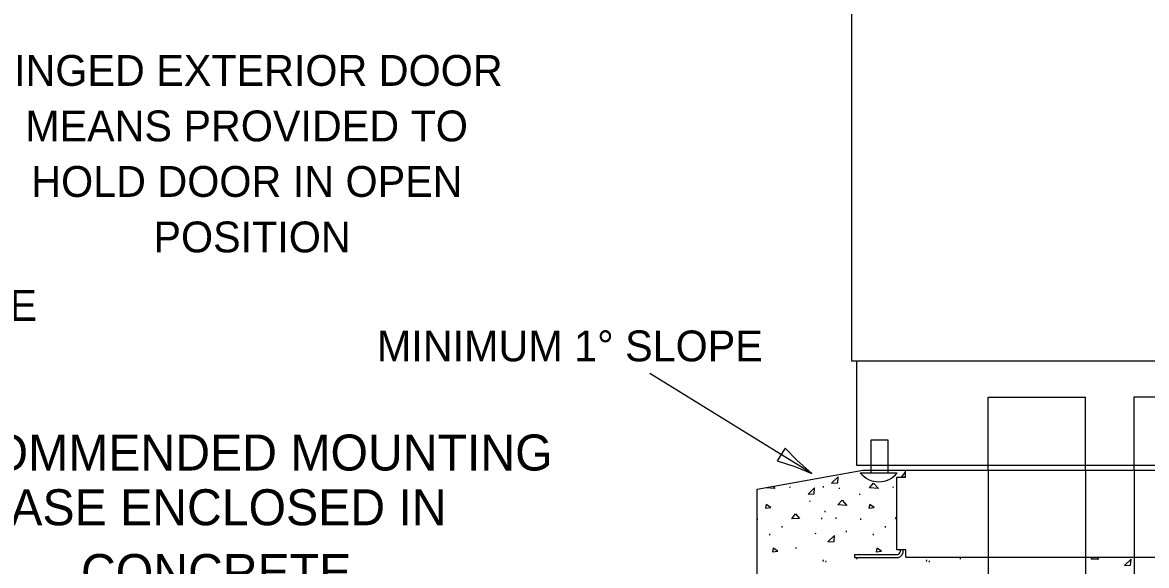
# Model space of a CAD drawing. Extents: x 100 to 887, y 75 to 1075.
# Drawn here: x 455.6 to 674, y 662.4 to 768.1 of the extents above; entities that cross this region are included whole.
import ezdxf

# ---------------------------------------------------------------- set-up
doc = ezdxf.new("R2010")
doc.units = 0
doc.layers.add('Sheets_General Details', color=7, linetype='Continuous')

msp = doc.modelspace()

# ---------------------------------------------------------------- linework, layer by layer
at = {"layer": 'Sheets_General Details'}
for p, q in [((616.74, 702.16), (616.74, 891.11)), ((720.21, 702.16), (616.74, 702.16)), ((617.63, 702.16), (617.63, 681.97)), ((608.94, 680.33), (577.46, 699.79)), ((643.2, 680.95), (643.2, 695.19)), ((643.2, 695.19), (662.13, 695.19)), ((662.13, 680.95), (662.13, 695.19)), ((671.6, 680.95), (671.6, 695.22)), ((671.6, 695.22), (676.41, 695.22)), ((620.48, 680.47), (620.48, 686.86)), ((620.48, 686.86), (623.72, 686.86)), ((623.72, 686.86), (623.72, 680.47)), ((617.63, 681.97), (719.19, 681.97)), ((598.34, 677.28), (618.87, 680.95)), ((618.38, 680.47), (625.57, 680.47)), ((618.87, 680.95), (718.68, 680.95)), ((625.47, 665.45), (625.47, 679.59)), ((625.47, 679.59), (627.19, 679.59)), ((627.19, 679.63), (626.42, 679.6)), ((627.19, 679.59), (627.19, 680.95)), ((643.2, 680.95), (643.2, 596.59)), ((662.13, 680.95), (662.13, 599.83)), ((671.6, 680.95), (671.6, 496.61)), ((598.34, 624.16), (598.34, 677.28)), ((600.05, 677.54), (600.1, 677.59)), ((604.66, 677.58), (604.75, 677.79)), ((611.2, 677.62), (611.23, 677.89)), ((614.32, 677.32), (614.32, 677.56)), ((624.78, 677.58), (624.86, 677.79)), ((608.66, 674.83), (608.58, 675.02)), ((618.31, 676.19), (618.31, 676.4)), ((611.58, 672.79), (611.58, 673.06)), ((598.39, 671.31), (598.39, 671.57)), ((610.88, 671.46), (610.88, 671.72)), ((613.7, 671.52), (613.7, 671.77)), ((618.5, 671.31), (618.5, 671.57)), ((625.2, 671.51), (625.47, 671.87)), ((625.47, 671.51), (625.2, 671.51)), ((600.81, 668.34), (600.81, 668.61)), ((603.19, 669.84), (603.19, 670.11)), ((609.72, 668.53), (609.65, 668.72)), ((615.67, 668.93), (615.67, 669.16)), ((620.92, 668.34), (620.92, 668.61)), ((623.3, 669.84), (623.3, 670.11)), ((605.86, 665.73), (605.97, 665.94)), ((617.27, 664.59), (617.27, 663.96)), ((617.27, 664.59), (625.68, 664.59)), ((627.2, 665.45), (625.47, 665.45)), ((627.2, 664.07), (627.2, 665.45)), ((627.2, 664.07), (710.35, 664.07)), ((663.23, 663.63), (663.55, 664.07)), ((611.15, 663.22), (611.2, 663.5)), ((611.68, 663.06), (611.75, 663.33)), ((617.27, 663.96), (625.78, 663.96)), ((617.74, 663.68), (617.74, 663.91)), ((631.26, 663.22), (631.32, 663.5)), ((631.8, 663.06), (631.86, 663.33)), ((637.86, 663.68), (637.86, 663.91))]:
    msp.add_line(p, q, dxfattribs=at)
for points in [[(603.76, 685.26), (602.99, 684.01), (602.22, 682.77), (605.65, 681.66), (608.94, 680.33), (606.12, 682.87)], [(670.92, 662.52), (671, 663.69), (669.71, 662.44)]]:
    msp.add_lwpolyline(points, close=True, dxfattribs=at)
for points in [[(613.99, 678.5), (614.07, 679.67), (612.79, 678.42), (613.99, 678.5)], [(626.42, 679.6), (627.1, 680.55), (627.19, 680.44)], [(601.42, 677.83), (601.79, 677.43), (600.05, 677.54)], [(609.45, 676.4), (609.5, 677.57), (608.23, 676.32), (609.45, 676.4)], [(620.17, 677.54), (620.98, 678.42), (621.91, 677.43), (620.17, 677.54)], [(614.01, 674.24), (614.85, 675.12), (615.74, 674.13), (614.01, 674.24)], [(599.95, 673.6), (600.99, 673.74), (600.1, 674.33), (599.95, 673.6)], [(620.07, 673.6), (621.11, 673.74), (620.22, 674.33), (620.07, 673.6)], [(605.08, 671.51), (605.78, 672.45), (606.58, 671.55), (605.08, 671.51)], [(613.3, 667.1), (613.36, 668.27), (612.08, 667.02), (613.3, 667.1)], [(601.32, 665.06), (602.36, 665.19), (601.48, 665.79), (601.32, 665.06)], [(621.44, 665.06), (622.48, 665.19), (621.59, 665.79), (621.44, 665.06)], [(664.36, 664.07), (664.72, 663.67), (663.23, 663.63)]]:
    msp.add_lwpolyline(points, dxfattribs=at)
for centre, radius, start, end in [((621.98, 683.29), 4.57, 218.1023, 321.8977), ((625.46, 665.3), 0.735, 286.8579, 10.9592), ((625.39, 665.26), 1.35, 286.6644, 7.7076)]:
    msp.add_arc(centre, radius, start, end, dxfattribs=at)

# ---------------------------------------------------------------- texts
for s, height, p in [('HINGED EXTERIOR DOOR', 6, (448.13, 755.75)), ('MEANS PROVIDED TO ', 6, (456.09, 744.95)), ('HOLD DOOR IN OPEN', 6, (457.27, 734.15)), ('POSITION', 6, (481.02, 723.35)), ('BASE', 6, (437, 710.02)), ('MINIMUM 1° SLOPE', 6, (524.45, 702.15)), ('RECOMMENDED MOUNTING', 7, (429.62, 680.91)), ('BASE ENCLOSED IN ', 7, (446.96, 670.26)), ('CONCRETE', 7, (466.94, 657.66))]:
    msp.add_text(s, height=height, dxfattribs=at).set_placement(p)

doc.saveas('drawing.dxf')
